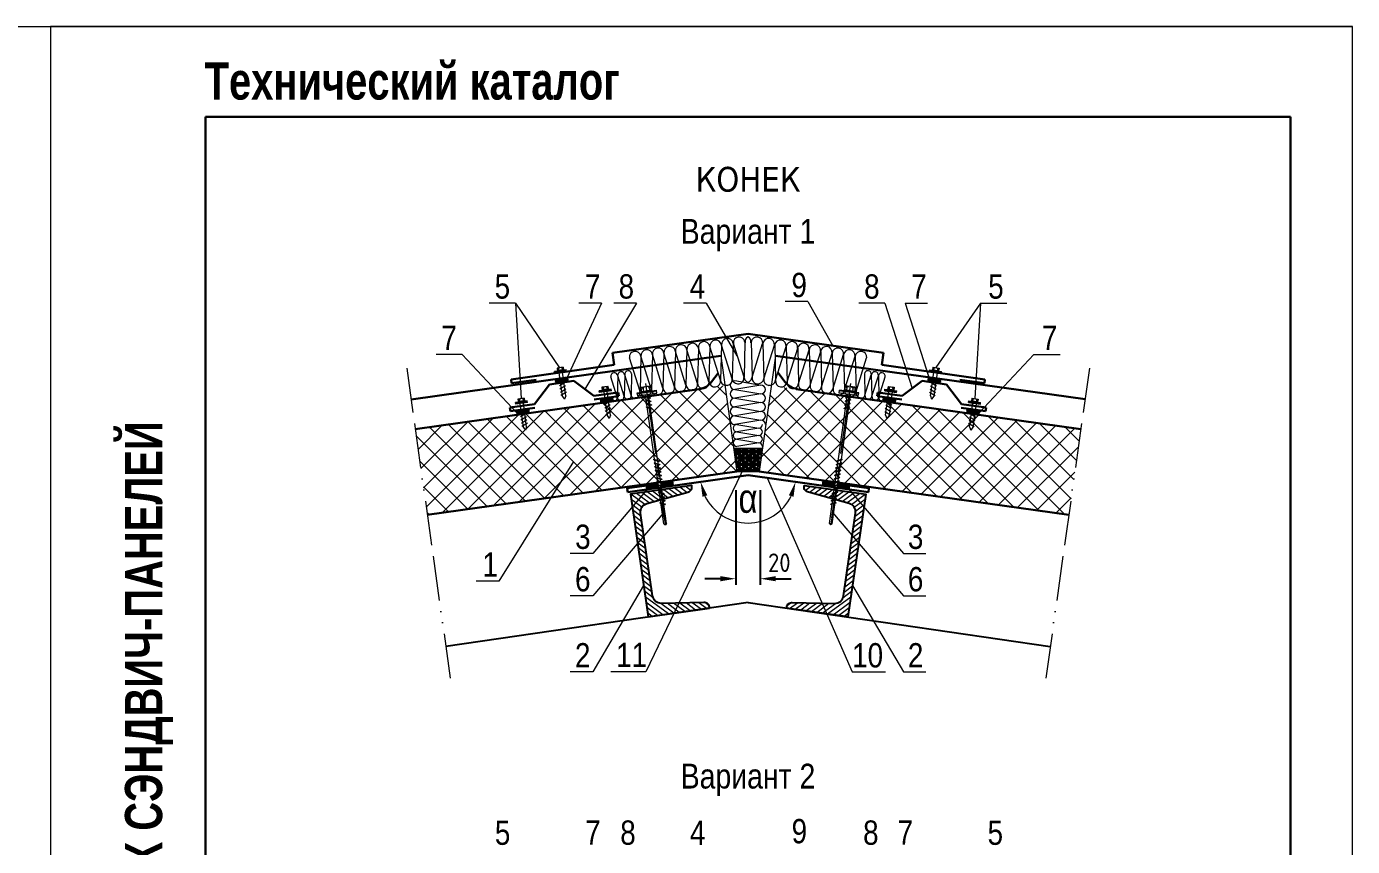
# Model space of a CAD drawing. Extents: x 5821 to 16321, y -13531 to 5774.
# Drawn here: x 7902 to 8971, y -12708 to -12046 of the extents above; entities that cross this region are included whole.
import ezdxf
from ezdxf.enums import TextEntityAlignment as Align

# ---------------------------------------------------------------- set-up
doc = ezdxf.new("R2010")
doc.units = 0
doc.header["$LTSCALE"] = 3
doc.linetypes.add('ACAD_ISO13W100', pattern=[36, 12, -3, 12, -3, 0, -3, 0, -3])
doc.linetypes.add('CENTER2', pattern=[28.575, 19.05, -3.175, 3.175, -3.175])
doc.layers.get('0').update_dxf_attribs({"linetype": 'CONTINUOUS', "lineweight": 30})
doc.layers.get('DEFPOINTS').update_dxf_attribs({"linetype": 'CONTINUOUS'})
for name, color, linetype, lineweight in [('new_fill', 8, 'CONTINUOUS', 13), ('RAZMER', 7, 'CONTINUOUS', 9), ('Нащельники', 1, 'CONTINUOUS', 30), ('Саморезы', 7, 'CONTINUOUS', 13)]:
    doc.layers.add(name, color=color, linetype=linetype, lineweight=lineweight)
doc.layers.add('Прогон', color=7, linetype='CONTINUOUS')
doc.styles.add('ROMANS', font='romans.shx', dxfattribs={"width": 0.85})
doc.styles.get("Standard").update_dxf_attribs({"font": 'TAHOMA.TTF'})
doc.styles.add('style1', font='ARIALN.TTF')
doc.styles.add('style2', font='impact.TTF')
doc.dimstyles.new('5', dxfattribs={"dimscale": 5, "dimtxt": 3, "dimasz": 2.5, "dimexe": 1, "dimexo": 3, "dimgap": 0, "dimtad": 0, "dimdec": 0, "dimzin": 9, "dimdsep": 46, "dimtxsty": 'ROMANS', "dimblk2": 'OBLIQUE', "dimcen": -3, "dimdle": 1.5, "dimclrd": 256, "dimclre": 256, "dimclrt": 256, "dimadec": 0, "dimazin": 0, "dimtfac": 1, "dimtdec": 0, "dimtofl": 0, "dimtmove": 2, "dimatfit": 3, "dimfxl": 0, "dimtvp": 1, "dimtolj": 1, "dimtzin": 9, "dimarcsym": 0})
doc.dimstyles.get("Standard").update_dxf_attribs({"dimscale": 0, "dimtxt": 3, "dimasz": 3, "dimexe": 2.5, "dimexo": 2.5, "dimgap": 1.5, "dimtad": 0, "dimdec": 0, "dimzin": 9, "dimdsep": 46, "dimtxsty": 'ROMANS', "dimcen": -3, "dimdle": 1.25, "dimadec": 0, "dimazin": 0, "dimtfac": 0.75, "dimtdec": 0, "dimtofl": 0, "dimtmove": 2, "dimatfit": 3, "dimfxl": 0, "dimtvp": 1.5, "dimtolj": 1, "dimtzin": 0, "dimarcsym": 0})
pattern_1 = [(0, (422.5248, -19201.2039), (0, 1.25), []), (60, (422.5248, -19201.2039), (-1.08253175, 0.625), []), (120, (422.5248, -19201.2039), (-1.08253175, -0.625), [])]

# ---------------------------------------------------------------- blocks, each defined once
blk = doc.blocks.new('3volna')
at = {"layer": 'new_fill'}
for p, q in [((-2.8, 35.9), (-3.6, 4.3)), ((2.8, 35.9), (3.6, 4.3)), ((-85.7, 24.6), (-86.5, -7.1)), ((-76.2, -5.6), (-85.7, 24.6)), ((-75.4, 26), (-76.2, -5.6)), ((-65.9, -4.2), (-75.4, 26)), ((-65.1, 27.5), (-65.9, -4.2)), ((-55.6, -2.7), (-65.1, 27.5)), ((-54.8, 28.9), (-55.6, -2.7)), ((-45.3, -1.3), (-54.8, 28.9)), ((-44.5, 30.4), (-45.3, -1.3)), ((-35, 0.2), (-44.5, 30.4)), ((-34.2, 31.8), (-35, 0.2)), ((-24.7, 1.6), (-34.2, 31.8)), ((-23.9, 33.3), (-24.7, 1.6)), ((-14.2, 2.9), (-23.7, 33.1)), ((-13.3, 34.6), (-14.2, 2.9)), ((-3.6, 4.3), (-13.1, 34.5)), ((3.6, 4.3), (13.1, 34.5)), ((13.3, 34.6), (14.2, 2.9)), ((14.2, 2.9), (23.7, 33.1)), ((23.9, 33.3), (24.7, 1.6)), ((24.7, 1.6), (34.2, 31.8)), ((34.2, 31.8), (35, 0.2)), ((35, 0.2), (44.5, 30.4)), ((44.5, 30.4), (45.3, -1.3)), ((45.3, -1.3), (54.8, 28.9)), ((54.8, 28.9), (55.6, -2.7)), ((55.6, -2.7), (65.1, 27.5)), ((65.1, 27.5), (65.9, -4.2)), ((65.9, -4.2), (75.4, 26)), ((75.4, 26), (76.2, -5.6)), ((76.2, -5.6), (85.7, 24.6)), ((85.7, 24.6), (86.5, -7.1)), ((-96.8, -8.5), (-106.3, 21.7)), ((-96, 23.1), (-96.8, -8.5)), ((-86.5, -7.1), (-96, 23.1)), ((86.5, -7.1), (96, 23.1)), ((96, 23.1), (96.8, -8.5)), ((96.8, -8.5), (106.3, 21.7)), ((-117.3, -13.5), (-123, 4.8)), ((-116.8, 5.7), (-117.3, -13.5)), ((-111, -12.6), (-116.8, 5.7)), ((-110.5, 6.5), (-111, -12.6)), ((-104.8, -11.7), (-110.5, 6.5)), ((-104.3, 7.4), (-104.8, -11.7)), ((104.3, 7.4), (104.8, -11.7)), ((104.8, -11.7), (110.5, 6.5)), ((110.5, 6.5), (111, -12.6)), ((111, -12.6), (116.8, 5.7)), ((116.8, 5.7), (117.3, -13.5)), ((117.3, -13.5), (123, 4.8))]:
    blk.add_line(p, q, dxfattribs=at)
for centre, radius, start, end in [((-39.3, 31.1), 5.2, 8, 188), ((-29, 32.5), 5.2, 8, 188), ((-18.5, 33.9), 5.2, 8, 188), ((-8, 35.2), 5.2, 8, 188), ((2.5, 36), 5.2, 118.1139, 188), ((-2.5, 36), 5.2, 352, 61.8861), ((8, 35.2), 5.2, 352, 172), ((18.5, 33.9), 5.2, 352, 172), ((29, 32.5), 5.2, 352, 172), ((39.3, 31.1), 5.2, 352, 172), ((-101.2, 22.4), 5.2, 8, 188), ((-90.8, 23.8), 5.2, 8, 188), ((-80.5, 25.3), 5.2, 8, 188), ((-70.2, 26.7), 5.2, 8, 188), ((-59.9, 28.2), 5.2, 8, 188), ((-49.6, 29.6), 5.2, 8, 188), ((49.6, 29.6), 5.2, 352, 172), ((59.9, 28.2), 5.2, 352, 172), ((70.2, 26.7), 5.2, 352, 172), ((80.5, 25.3), 5.2, 352, 172), ((90.8, 23.8), 5.2, 352, 172), ((101.2, 22.4), 5.2, 352, 172), ((-119.9, 5.2), 3.15, 8, 188), ((-113.7, 6.1), 3.15, 8, 188), ((-107.4, 7), 3.15, 8, 188), ((-40.1, -0.6), 5.2, 278, 8), ((-29.8, 0.9), 5.2, 188, 278), ((-29.8, 0.9), 5.2, 278, 8), ((-19.5, 2.3), 5.2, 188, 278), ((-19.3, 2.2), 5.2, 278, 8), ((-9, 3.7), 5.2, 188, 278), ((-8.8, 3.5), 5.2, 278, 8), ((1.5, 5), 5.2, 188, 253.1622), ((-1.5, 5), 5.2, 286.8378, 352), ((8.8, 3.5), 5.2, 172, 262), ((9, 3.7), 5.2, 262, 352), ((19.3, 2.2), 5.2, 172, 262), ((19.5, 2.3), 5.2, 262, 352), ((29.8, 0.9), 5.2, 172, 262), ((29.8, 0.9), 5.2, 262, 352), ((40.1, -0.6), 5.2, 172, 262), ((107.4, 7), 3.15, 352, 172), ((113.7, 6.1), 3.15, 352, 172), ((119.9, 5.2), 3.15, 352, 172), ((-107.9, -12.2), 3.15, 278, 8), ((-101.7, -11.3), 3.15, 188, 278), ((-102, -9.3), 5.2, 278, 8), ((-91.7, -7.8), 5.2, 188, 278), ((-91.7, -7.8), 5.2, 278, 8), ((-81.3, -6.4), 5.2, 188, 278), ((-81.3, -6.4), 5.2, 278, 8), ((-71, -4.9), 5.2, 188, 278), ((-71, -4.9), 5.2, 278, 8), ((-60.7, -3.5), 5.2, 188, 278), ((-60.7, -3.5), 5.2, 278, 8), ((-50.4, -2), 5.2, 188, 278), ((-50.4, -2), 5.2, 278, 8), ((-40.1, -0.6), 5.2, 188, 278), ((40.1, -0.6), 5.2, 262, 352), ((50.4, -2), 5.2, 172, 262), ((50.4, -2), 5.2, 262, 352), ((60.7, -3.5), 5.2, 172, 262), ((60.7, -3.5), 5.2, 262, 352), ((71, -4.9), 5.2, 172, 262), ((71, -4.9), 5.2, 262, 352), ((81.3, -6.4), 5.2, 172, 262), ((81.3, -6.4), 5.2, 262, 352), ((91.7, -7.8), 5.2, 172, 262), ((91.7, -7.8), 5.2, 262, 352), ((102, -9.3), 5.2, 172, 262), ((101.7, -11.3), 3.15, 262, 352), ((107.9, -12.2), 3.15, 172, 262), ((-120.4, -13.9), 3.15, 278, 8), ((-114.2, -13), 3.15, 188, 278), ((-114.2, -13), 3.15, 278, 8), ((-107.9, -12.2), 3.15, 188, 278), ((107.9, -12.2), 3.15, 262, 352), ((114.2, -13), 3.15, 172, 262), ((114.2, -13), 3.15, 262, 352), ((120.4, -13.9), 3.15, 172, 262)]:
    blk.add_arc(centre, radius, start, end, dxfattribs=at)
blk = doc.blocks.new('2volna')
at = {"layer": 'new_fill'}
for p, q in [((-10.6, 51.6), (10.6, 48)), ((10.6, 48), (-10.6, 44.5)), ((-10.6, 44.5), (10.6, 41)), ((10.6, 41), (-10.6, 37.4)), ((-10.6, 37.4), (10.6, 33.9)), ((10.6, 33.9), (-10.6, 30.4)), ((-10.6, 30.4), (10.6, 26.8)), ((10.6, 26.8), (-10.6, 23.3)), ((-10.6, 23.3), (10.6, 19.7)), ((10.6, 19.7), (-10.6, 16.2)), ((-8.8, 16.2), (8.8, 13.3)), ((8.8, 13.3), (-8.8, 10.3)), ((-8.8, 10.3), (8.8, 7.4)), ((8.8, 7.4), (-8.8, 4.4)), ((-8.8, 4.4), (8.8, 1.5)), ((8.8, 1.5), (-8.8, -1.5))]:
    blk.add_line(p, q, dxfattribs=at)
for centre, radius, start, end in [((-10.6, 48), 3.54, 90, 270), ((-10.6, 41), 3.54, 90, 270), ((10.6, 44.5), 3.54, 360, 90), ((10.6, 44.5), 3.54, 270, 0), ((-10.6, 33.9), 3.54, 90, 270), ((10.6, 37.4), 3.54, 360, 90), ((10.6, 37.4), 3.54, 270, 0), ((10.6, 30.4), 3.54, 360, 90), ((-10.6, 26.8), 3.54, 90, 270), ((-10.6, 19.7), 3.54, 90, 270), ((10.6, 30.4), 3.54, 270, 0), ((10.6, 23.3), 3.54, 360, 90), ((10.6, 23.3), 3.54, 270, 0), ((-8.8, 13.3), 2.95, 90, 270), ((8.8, 16.2), 2.95, 270, 0), ((8.8, 10.3), 2.95, 360, 90), ((10.6, 16.2), 3.54, 360, 90), ((-8.8, 7.4), 2.95, 90, 270), ((-8.8, 1.5), 2.95, 90, 270), ((8.8, 10.3), 2.95, 270, 0), ((8.8, 4.4), 2.95, 360, 90), ((8.8, 4.4), 2.95, 270, 0), ((8.8, -1.5), 2.95, 360, 90)]:
    blk.add_arc(centre, radius, start, end, dxfattribs=at)
blk = doc.blocks.new('*X1502')
at = {"color": 0, "linetype": 'Continuous'}
for p, q in [((-389.3, 507.8), (-388.4, 508.7)), ((-388, 504.7), (-384, 508.7)), ((-384.7, 503.6), (-379.6, 508.7)), ((-380.8, 503.1), (-375.2, 508.7)), ((-376.8, 502.6), (-370.8, 508.7)), ((-372.9, 502.1), (-366.4, 508.7)), ((-369, 501.6), (-361.9, 508.7)), ((-365.1, 501.1), (-357.5, 508.7)), ((-361.1, 500.7), (-353.1, 508.7)), ((-357.2, 500.2), (-348.7, 508.7)), ((-353.3, 499.7), (-344.3, 508.7)), ((-349.6, 498.9), (-339.8, 508.7)), ((-347, 497.1), (-339.3, 504.8)), ((-345.5, 494.1), (-339.3, 500.3)), ((-345.3, 489.9), (-339.3, 495.9)), ((-345.3, 485.5), (-339.3, 491.5)), ((-345.3, 481.1), (-339.3, 487.1)), ((-345.3, 476.7), (-339.3, 482.7)), ((-345.3, 472.2), (-339.3, 478.2)), ((-345.3, 467.8), (-339.3, 473.8)), ((-345.3, 463.4), (-339.3, 469.4)), ((-345.3, 459), (-339.3, 465)), ((-345.3, 454.6), (-339.3, 460.6)), ((-345.3, 450.1), (-339.3, 456.1)), ((-345.3, 445.7), (-339.3, 451.7)), ((-345.3, 441.3), (-339.3, 447.3)), ((-345.3, 436.9), (-339.3, 442.9)), ((-345.3, 432.5), (-339.3, 438.5)), ((-345.5, 423.5), (-339.3, 429.6)), ((-345.3, 428.1), (-339.3, 434.1)), ((-364.7, 408.7), (-356, 417.4)), ((-360.3, 408.7), (-350.9, 418)), ((-355.9, 408.7), (-339.3, 425.2)), ((-351.4, 408.7), (-339.3, 420.8)), ((-389.2, 410.7), (-386.3, 413.6)), ((-386.8, 408.7), (-381.3, 414.2)), ((-382.4, 408.7), (-376.2, 414.8)), ((-378, 408.7), (-371.2, 415.5)), ((-373.5, 408.7), (-366.1, 416.1)), ((-369.1, 408.7), (-361.1, 416.7)), ((-347, 408.7), (-339.3, 416.4)), ((-342.6, 408.7), (-339.3, 412))]:
    blk.add_line(p, q, dxfattribs=at)
blk = doc.blocks.new('*D1510')
at = {"layer": 'DEFPOINTS', "color": 0, "transparency": 16777216}
for p in [(8483.6, -12408.2), (8483.6, -12408.2), (8386.5, -12421.9), (8580.6, -12421.9), (8465.8, -12442.6)]:
    blk.add_point(p, dxfattribs=at)
at = {"layer": 'RAZMER', "color": 0, "lineweight": 0, "transparency": 16777216}
blk.add_arc((8483.6, -12408.2), 38.7, 205.8491, 334.1509, dxfattribs=at)
at = {"layer": 'RAZMER', "color": 0, "transparency": 16777216}
for points in [[(8446.9, -12425.7), (8450.7, -12424.5), (8445.3, -12413.6)], [(8516.5, -12424.5), (8520.3, -12425.7), (8521.9, -12413.6)]]:
    blk.add_solid(points, dxfattribs=at)
at = {"layer": 'RAZMER', "color": 0, "transparency": 16777216, "insert": (8483.6, -12427.1), "char_height": 14, "attachment_point": 5, "style": 'ROMANS'}
blk.add_mtext('\\A1;{\\fGreekS|b0|i0|c204|p0;\\H1.667x;a}', dxfattribs=at)
blk = doc.blocks.new('саморез1')
at = {"layer": 'new_fill'}
blk.add_hatch(color=254, dxfattribs=at).paths.add_polyline_path([(-1.2, -4.8), (0, -4.8), (0, 4.8), (-1.2, 4.8)])
at = {"layer": 'Саморезы', "ltscale": 150}
for p, q in [((-3.9, 2.6), (-1.5, 2.6)), ((-3.9, 2.6), (-3.9, -2.4)), ((-2.9, 1.7), (-1.5, 1.7)), ((-1.9, 2.6), (-1.9, -2.4)), ((0, 4.8), (-1.5, 4.8)), ((-1.5, 4.8), (-1.5, -4.8)), ((-1.2, 4.8), (-1.2, -4.8)), ((0, 4.8), (0, -4.8)), ((19.2, 1.4), (0, 1.4)), ((8.4, 2.4), (10.5, -2.4)), ((11.1, 2.4), (13.2, -2.4)), ((13.8, 2.4), (15.9, -2.4)), ((16.4, 2.4), (18.5, -2.4)), ((19.2, 1.4), (21.8, 0)), ((19.2, -1.4), (21.8, 0)), ((-3.9, -2.4), (-1.5, -2.4)), ((-2.9, -1.4), (-1.5, -1.4)), ((0, -4.8), (-1.5, -4.8)), ((0, -1.4), (19.2, -1.4))]:
    blk.add_line(p, q, dxfattribs=at)
for centre, start, end in [((-2.9, 2.7), 182.373, 269.9653), ((-2.9, 0.7), 90.0347, 177.627), ((-2.9, -0.4), 182.373, 269.9653), ((-2.9, -2.4), 90.0347, 177.627)]:
    blk.add_arc(centre, 1, start, end, dxfattribs=at)
blk = doc.blocks.new('саморез4')
at = {"layer": 'new_fill'}
blk.add_hatch(color=254, dxfattribs=at).paths.add_polyline_path([(-2.4, -9.4), (0, -9.4), (0, 9.8), (-2.4, 9.8)])
at = {"layer": 'Саморезы', "ltscale": 150}
for p, q in [((-7.9, 5), (-3.1, 5)), ((-7.9, -5), (-7.9, 5)), ((-5.9, 3.1), (-3.1, 3.1)), ((-3.8, -5), (-3.8, 5)), ((0, 9.8), (-3.1, 9.8)), ((-3.1, -9.4), (-3.1, 9.8)), ((-2.4, -9.4), (-2.4, 9.8)), ((0, -9.4), (0, 9.8)), ((64.9, 1.5), (0, 1.5)), ((1.3, -2.2), (3.4, 2.7)), ((1.9, -2.2), (4, 2.7)), ((3.7, 2.9), (3.4, 2.7)), ((3.7, 2.9), (4, 2.7)), ((4.9, -2.2), (7, 2.7)), ((5.5, -2.2), (7.6, 2.7)), ((7.3, 2.9), (7, 2.7)), ((7.3, 2.9), (7.6, 2.7)), ((8.6, -2.2), (10.7, 2.7)), ((9.2, -2.2), (11.3, 2.7)), ((11, 2.9), (10.7, 2.7)), ((11, 2.9), (11.3, 2.7)), ((12.2, -2.2), (14.3, 2.7)), ((12.8, -2.2), (14.9, 2.7)), ((14.6, 2.9), (14.3, 2.7)), ((14.6, 2.9), (14.9, 2.7)), ((64.9, -2.2), (67, 2.7)), ((65.6, -2.2), (67.7, 2.7)), ((67.3, 2.9), (67, 2.7)), ((130, 1.3), (67.1, 1.3)), ((67.3, 2.9), (67.7, 2.7)), ((68.6, -2.2), (70.7, 2.7)), ((69.2, -2.2), (71.3, 2.7)), ((71, 2.9), (70.7, 2.7)), ((71, 2.9), (71.3, 2.7)), ((72.2, -2.2), (74.3, 2.7)), ((72.8, -2.2), (74.9, 2.7)), ((74.6, 2.9), (74.3, 2.7)), ((74.6, 2.9), (74.9, 2.7)), ((75.8, -2.2), (77.9, 2.7)), ((76.4, -2.2), (78.5, 2.7)), ((78.2, 2.9), (77.9, 2.7)), ((78.2, 2.9), (78.5, 2.7)), ((79.5, -2.2), (81.5, 2.7)), ((80.1, -2.2), (82.2, 2.7)), ((81.9, 2.9), (81.5, 2.7)), ((81.9, 2.9), (82.2, 2.7)), ((83.1, -2.2), (85.2, 2.7)), ((83.7, -2.2), (85.8, 2.7)), ((85.5, 2.9), (85.2, 2.7)), ((85.5, 2.9), (85.8, 2.7)), ((86.7, -2.2), (88.8, 2.7)), ((87.3, -2.2), (89.4, 2.7)), ((89.1, 2.9), (88.8, 2.7)), ((89.1, 2.9), (89.4, 2.7)), ((90.3, -2.2), (92.4, 2.7)), ((90.9, -2.2), (93, 2.7)), ((92.7, 2.9), (92.4, 2.7)), ((92.7, 2.9), (93, 2.7)), ((94, -2.2), (96.1, 2.7)), ((94.6, -2.2), (96.7, 2.7)), ((96.4, 2.9), (96.1, 2.7)), ((96.4, 2.9), (96.7, 2.7)), ((97.6, -2.2), (99.7, 2.7)), ((98.2, -2.2), (100.3, 2.7)), ((100, 2.9), (99.7, 2.7)), ((100, 2.9), (100.3, 2.7)), ((101.2, -2.2), (103.3, 2.7)), ((101.8, -2.2), (103.9, 2.7)), ((103.6, 2.9), (103.3, 2.7)), ((103.6, 2.9), (103.9, 2.7)), ((104.8, -2.2), (106.9, 2.7)), ((105.5, -2.2), (107.6, 2.7)), ((107.2, 2.9), (106.9, 2.7)), ((107.2, 2.9), (107.6, 2.7)), ((108.5, -2.2), (110.6, 2.7)), ((109.1, -2.2), (111.2, 2.7)), ((110.9, 2.9), (110.6, 2.7)), ((110.9, 2.9), (111.2, 2.7)), ((130, 1.3), (131.2, 0)), ((-7.9, -5), (-3.1, -5)), ((-5.9, -3.1), (-3.1, -3.1)), ((0, -9.4), (-3.1, -9.4)), ((64.9, -1.5), (0, -1.5)), ((64.9, -1.5), (0, -1.5)), ((1.6, -2.4), (1.3, -2.2)), ((1.6, -2.4), (1.9, -2.2)), ((5.2, -2.4), (4.9, -2.2)), ((5.2, -2.4), (5.5, -2.2)), ((8.9, -2.4), (8.6, -2.2)), ((8.9, -2.4), (9.2, -2.2)), ((12.5, -2.4), (12.2, -2.2)), ((12.5, -2.4), (12.8, -2.2)), ((65.3, -2.4), (64.9, -2.2)), ((65.3, -2.4), (65.6, -2.2)), ((130, -1.3), (67.1, -1.3)), ((68.9, -2.4), (68.6, -2.2)), ((68.9, -2.4), (69.2, -2.2)), ((72.5, -2.4), (72.2, -2.2)), ((72.5, -2.4), (72.8, -2.2)), ((76.1, -2.4), (75.8, -2.2)), ((76.1, -2.4), (76.4, -2.2)), ((79.8, -2.4), (79.5, -2.2)), ((79.8, -2.4), (80.1, -2.2)), ((83.4, -2.4), (83.1, -2.2)), ((83.4, -2.4), (83.7, -2.2)), ((87, -2.4), (86.7, -2.2)), ((87, -2.4), (87.3, -2.2)), ((90.6, -2.4), (90.3, -2.2)), ((90.6, -2.4), (90.9, -2.2)), ((94.3, -2.4), (94, -2.2)), ((94.3, -2.4), (94.6, -2.2)), ((97.9, -2.4), (97.6, -2.2)), ((97.9, -2.4), (98.2, -2.2)), ((101.5, -2.4), (101.2, -2.2)), ((101.5, -2.4), (101.8, -2.2)), ((105.1, -2.4), (104.8, -2.2)), ((105.1, -2.4), (105.5, -2.2)), ((108.8, -2.4), (108.5, -2.2)), ((108.8, -2.4), (109.1, -2.2)), ((130, -1.3), (131.2, 0))]:
    blk.add_line(p, q, dxfattribs=at)
at = {"layer": 'Саморезы'}
for p, q in [((67.1, 1.3), (64.9, 1.5)), ((67.1, -1.3), (64.9, -1.5))]:
    blk.add_line(p, q, dxfattribs=at)
at = {"layer": 'Саморезы', "ltscale": 150}
for centre, radius, start, end in [((-5.9, 5.1), 2, 182.373, 269.9653), ((-5.9, 1.1), 2, 90.0347, 177.627), ((80.3, 1057.7), 1058.9, 271.592, 272.7554), ((-5.9, -1.1), 2, 182.373, 269.9653), ((-5.9, -5.1), 2, 90.0347, 177.627)]:
    blk.add_arc(centre, radius, start, end, dxfattribs=at)
blk = doc.blocks.new('*D1511')
at = {"layer": 'DEFPOINTS', "color": 0, "transparency": 16777216}
for p in [(8473.7, -12405.3), (8493.5, -12405.3), (8493.5, -12491.8)]:
    blk.add_point(p, dxfattribs=at)
at = {"layer": 'RAZMER', "lineweight": -2, "transparency": 16777216}
for p, q in [((8473.7, -12420.3), (8473.7, -12496.8)), ((8493.5, -12420.3), (8493.5, -12496.8)), ((8461.2, -12491.8), (8448.7, -12491.8)), ((8506, -12491.8), (8518.5, -12491.8))]:
    blk.add_line(p, q, dxfattribs=at)
at = {"layer": 'RAZMER', "transparency": 16777216}
for points in [[(8461.2, -12489.7), (8461.2, -12493.9), (8473.7, -12491.8)], [(8506, -12489.7), (8506, -12493.9), (8493.5, -12491.8)]]:
    blk.add_solid(points, dxfattribs=at)
at = {"layer": 'RAZMER', "transparency": 16777216, "insert": (8508.8, -12478.9), "char_height": 15, "attachment_point": 5, "style": 'ROMANS'}
blk.add_mtext('\\A1;20', dxfattribs=at)
blk = doc.blocks.new('_OBLIQUE')
at = {"color": 0, "linetype": 'ByBlock'}
blk.add_line((-0.5, -0.5), (0.5, 0.5), dxfattribs=at)

msp = doc.modelspace()

# ---------------------------------------------------------------- hatches: boundary and pattern name
at = {"layer": 'new_fill'}
h = msp.add_hatch(dxfattribs=at)
h.set_pattern_fill('NET3', color=256, scale=10, style=0)
h.set_pattern_definition(pattern_1)
h.paths.add_polyline_path([(8330.73, -12330.42), (8329.31, -12330.62, 0.7824442), (8329.79, -12334.09), (8331.22, -12333.89)])
h.paths.add_polyline_path([(8334.89, -12329.84), (8330.73, -12330.42), (8331.22, -12333.89), (8335.38, -12333.3)])
h.paths.add_polyline_path([(8336.92, -12329.55), (8334.89, -12329.84), (8335.38, -12333.3), (8337.4, -12333.02, 0.7824442)])
h = msp.add_hatch(dxfattribs=at)
h.set_pattern_fill('NET3', color=256, scale=10, style=0)
h.set_pattern_definition(pattern_1)
h.paths.add_polyline_path([(8632.31, -12329.71), (8630.29, -12329.43, 0.7552167), (8629.78, -12333.02), (8631.81, -12333.3)])
h.paths.add_polyline_path([(8631.81, -12333.3), (8635.97, -12333.89), (8636.47, -12330.29), (8632.31, -12329.71)])
h.paths.add_polyline_path([(8635.97, -12333.89), (8637.39, -12334.09, 0.7552167), (8637.9, -12330.5), (8636.47, -12330.29)])
h = msp.add_hatch(dxfattribs=at)
h.set_pattern_fill('ANSI37', color=256, scale=100, style=0)
h.set_pattern_definition([(45, (-2110.37, -16121.571), (-8.838835, 8.838835), []), (135, (-2110.37, -16121.571), (-8.838835, -8.838835), [])])
h.paths.add_polyline_path([(8215.19, -12371.04), (8224.93, -12440.36), (8412.14, -12414.05), (8402.4, -12344.73)])
h.paths.add_polyline_path([(8464.93, -12335.94), (8454.5, -12337.41, -0.4142136), (8448.62, -12332.98, -0.3152325), (8445.91, -12338.3, -0.115968), (8444.63, -12338.79), (8402.4, -12344.73), (8412.14, -12414.05), (8474.68, -12405.26), (8474.47, -12403.78, -0.2496117), (8474.16, -12401.58)])
h.paths.add_polyline_path([(8492.71, -12403.85, -0.1585576), (8492.82, -12405.3), (8555.04, -12414.05), (8564.79, -12344.73), (8522.55, -12338.79, -0.115968), (8521.27, -12338.3, -0.0937768), (8519.76, -12337.09), (8519.58, -12338.38), (8502.25, -12335.94)])
h.paths.add_polyline_path([(8555.04, -12414.05), (8742.26, -12440.36), (8752, -12371.04), (8564.79, -12344.73)])
h = msp.add_hatch(dxfattribs=at)
h.set_pattern_fill('NET3', color=256, scale=10, style=0)
h.set_pattern_definition(pattern_1)
h.paths.add_polyline_path([(8367.42, -12346.11), (8365.6, -12346.37, 0.7824442), (8366.09, -12349.83), (8367.9, -12349.58)])
h.paths.add_polyline_path([(8367.9, -12349.58), (8372.06, -12348.99), (8371.57, -12345.53), (8367.42, -12346.11)])
h.paths.add_polyline_path([(8373.21, -12345.3), (8371.57, -12345.53), (8372.06, -12348.99), (8373.7, -12348.76, 0.7824442)])
h = msp.add_hatch(dxfattribs=at)
h.set_pattern_fill('NET3', color=256, scale=10, style=0)
h.set_pattern_definition(pattern_1)
h.paths.add_polyline_path([(8595.61, -12345.53), (8593.97, -12345.3, 0.7824442), (8593.49, -12348.76), (8595.12, -12348.99)])
h.paths.add_polyline_path([(8599.77, -12346.11), (8595.61, -12345.53), (8595.12, -12348.99), (8599.28, -12349.58)])
h.paths.add_polyline_path([(8601.59, -12346.37), (8599.77, -12346.11), (8599.28, -12349.58), (8601.1, -12349.83, 0.7824442)])
h = msp.add_hatch(dxfattribs=at)
h.set_pattern_fill('NET3', color=256, scale=10, style=0)
h.set_pattern_definition(pattern_1)
h.paths.add_polyline_path([(8299.8, -12355.62), (8297.98, -12355.87, 0.7824442), (8298.47, -12359.34), (8300.28, -12359.08)])
h.paths.add_polyline_path([(8304.44, -12358.5), (8303.95, -12355.03), (8299.8, -12355.62), (8300.28, -12359.08)])
h.paths.add_polyline_path([(8305.59, -12354.8), (8303.95, -12355.03), (8304.44, -12358.5), (8306.08, -12358.27, 0.7824442)])
h = msp.add_hatch(dxfattribs=at)
h.set_pattern_fill('NET3', color=256, scale=10, style=0)
h.set_pattern_definition(pattern_1)
h.paths.add_polyline_path([(8663.23, -12355.03), (8661.59, -12354.8, 0.7824442), (8661.11, -12358.27), (8662.74, -12358.5)])
h.paths.add_polyline_path([(8667.39, -12355.62), (8663.23, -12355.03), (8662.74, -12358.5), (8666.9, -12359.08)])
h.paths.add_polyline_path([(8669.2, -12355.87), (8667.39, -12355.62), (8666.9, -12359.08), (8668.72, -12359.34, 0.7824442)])
h = msp.add_hatch(dxfattribs=at)
h.set_pattern_fill('ESCHER', color=256, scale=5, style=0)
h.set_pattern_definition([(60, (3888.22, -15615.8375), (-6, -1e-09), [5.5, -0.5]), (180, (3888.22, -15615.8375), (3, -5.1961524), [5.5, -0.5]), (300, (3888.22, -15615.8375), (6, -1e-09), [5.5, -0.5]), (60, (3888.72, -15615.8375), (-6, -1e-09), [1, -5]), (300, (3888.72, -15615.8375), (6, -1e-09), [1, -5]), (60, (3887.97, -15615.4045), (-6, -1e-09), [1, -5]), (180, (3887.97, -15615.4045), (3, -5.1961524), [1, -5]), (300, (3887.97, -15616.2705), (6, -1e-09), [1, -5]), (180, (3887.97, -15616.2705), (3, -5.1961524), [1, -5]), (60, (3886.22, -15615.8375), (-6, -1e-09), [1, -5]), (300, (3886.22, -15615.8375), (6, -1e-09), [1, -5]), (60, (3889.22, -15617.5695), (-6, -1e-09), [1, -5]), (180, (3889.22, -15617.5695), (3, -5.1961524), [1, -5]), (300, (3889.22, -15614.1054), (6, -1e-09), [1, -5]), (180, (3889.22, -15614.1054), (3, -5.1961524), [1, -5]), (0, (3889.22, -15614.9714), (-3, 5.1961524), [3.5, -2.5]), (0, (3889.22, -15616.7035), (-3, 5.1961524), [3.5, -2.5]), (120, (3888.47, -15614.5384), (-6, 1e-09), [3.5, -2.5]), (120, (3886.97, -15615.4045), (-6, 1e-09), [3.5, -2.5]), (240, (3886.97, -15616.2705), (3, -5.1961524), [3.5, -2.5]), (240, (3888.47, -15617.1365), (3, -5.1961524), [3.5, -2.5])])
h.paths.add_polyline_path([(8495.16, -12386.39), (8472.02, -12386.39), (8474.68, -12405.28), (8492.51, -12405.26)])
h = msp.add_hatch(dxfattribs=at)
h.set_pattern_fill('NET3', color=256, scale=10, style=0)
h.set_pattern_definition([(0, (-3474.4692, -15615.8375), (0, 1.25), []), (60, (-3474.4692, -15615.8375), (-1.08253175, 0.625), []), (120, (-3474.4692, -15615.8375), (-1.08253175, -0.625), [])])
h.paths.add_polyline_path([(8410.44, -12416.1), (8410.59, -12415.83), (8411.34, -12416.04), (8411.08, -12414.2), (8401.31, -12415.57), (8401.89, -12419.73), (8411.67, -12418.36), (8411.41, -12416.53), (8410.65, -12416.32)])
h.paths.add_polyline_path([(8422.97, -12412.53), (8413.58, -12413.85), (8414.34, -12414.05), (8414.56, -12414.27), (8414.41, -12414.55), (8413.25, -12414.23), (8413.58, -12416.65), (8414.75, -12416.96), (8414.97, -12417.18), (8414.82, -12417.46), (8413.65, -12417.14), (8413.78, -12418.06), (8423.56, -12416.69)])
h = msp.add_hatch(dxfattribs=at)
h.set_pattern_fill('NET3', color=256, scale=10, style=0)
h.set_pattern_definition([(180, (20441.6554, -15615.8375), (0, 1.25), []), (120, (20441.6554, -15615.8375), (1.08253175, 0.625), []), (60, (20441.6554, -15615.8375), (1.08253175, -0.625), [])])
h.paths.add_polyline_path([(8556.75, -12416.1), (8556.6, -12415.83), (8555.84, -12416.04), (8556.1, -12414.2), (8565.88, -12415.57), (8565.29, -12419.73), (8555.52, -12418.36), (8555.77, -12416.53), (8556.53, -12416.32)])
h.paths.add_polyline_path([(8544.21, -12412.53), (8553.6, -12413.85), (8552.84, -12414.05), (8552.63, -12414.27), (8552.78, -12414.55), (8553.94, -12414.23), (8553.6, -12416.65), (8552.43, -12416.96), (8552.22, -12417.18), (8552.37, -12417.46), (8553.53, -12417.14), (8553.4, -12418.06), (8543.63, -12416.69)])

# ---------------------------------------------------------------- linework, layer by layer
at = {"color": 1}
for p, q in [((8046.09, -12119.09), (8921.09, -12119.09)), ((8046.09, -12119.09), (8046.09, -13531.24)), ((8921.09, -12119.09), (8921.09, -13481.24))]:
    msp.add_line(p, q, dxfattribs=at)
for p, q in [((8461.57, -12312.03), (8211.83, -12347.13)), ((8505.63, -12311.91), (8755.38, -12347.01)), ((8454.09, -12333.03), (8459.47, -12325.88)), ((8513.3, -12332.89), (8507.88, -12325.76)), ((8444.19, -12338.86), (8215.19, -12371.04)), ((8522.55, -12338.79), (8752, -12371.04)), ((8474.68, -12405.26), (8224.93, -12440.36)), ((8492.51, -12405.26), (8742.26, -12440.36))]:
    msp.add_line(p, q)
for centre, start, end in [((8442.11, -12324), 278, 323), ((8525.24, -12323.8), 217.27826, 262.27826)]:
    msp.add_arc(centre, 15, start, end)
at = {"layer": 'new_fill'}
for p, q in [((8472.02, -12386.39), (8495.16, -12386.39)), ((8474.57, -12405.28), (8492.51, -12405.26))]:
    msp.add_line(p, q, dxfattribs=at)
at = {"layer": 'RAZMER'}
for p, q in [((7921.09, -12046.24), (8971.09, -12046.24)), ((8296.03, -12269.44), (8274.93, -12269.44)), ((8296.03, -12269.44), (8331.45, -12321.57)), ((8296.03, -12269.44), (8300.56, -12346.48)), ((8365.29, -12269.39), (8337.51, -12329.87)), ((8365.29, -12269.39), (8347.07, -12269.39)), ((8393.59, -12269.39), (8351.96, -12338.8)), ((8393.59, -12269.39), (8375.37, -12269.39)), ((8449.77, -12269.44), (8431.55, -12269.44)), ((8449.77, -12269.44), (8474.48, -12312.09)), ((8531.83, -12268.21), (8513.61, -12268.21)), ((8531.83, -12268.21), (8552.03, -12303.89)), ((8593.99, -12269.44), (8572.9, -12269.44)), ((8593.99, -12269.44), (8616, -12338.22)), ((8610.24, -12269.39), (8628.46, -12269.39)), ((8610.24, -12269.39), (8629.41, -12329.3)), ((8671.16, -12269.44), (8634.98, -12321.47)), ((8671.16, -12269.44), (8666.63, -12346.48)), ((8671.16, -12269.44), (8692.25, -12269.44)), ((8253.08, -12310.94), (8231.98, -12310.94)), ((8297.46, -12358.3), (8253.08, -12310.94)), ((8461.57, -12312.03), (8474.68, -12405.26)), ((8505.63, -12311.91), (8492.51, -12405.26)), ((8669.73, -12358.3), (8714.11, -12310.94)), ((8714.11, -12310.94), (8735.21, -12310.94)), ((8484.59, -12393.34), (8401.26, -12567.01)), ((8342.83, -12397.28), (8282.62, -12493.78)), ((8401.89, -12419.73), (8401.31, -12415.57)), ((8423.56, -12416.69), (8422.97, -12412.53)), ((8498.99, -12410.41), (8567.59, -12567.01)), ((8543.63, -12416.69), (8544.21, -12412.53)), ((8565.29, -12419.73), (8565.88, -12415.57)), ((8404.52, -12417.23), (8358.31, -12471.38)), ((8562.67, -12417.23), (8608.88, -12471.38)), ((8415.58, -12438.5), (8358.31, -12505.61)), ((8551.61, -12438.5), (8608.88, -12505.61)), ((8358.31, -12471.38), (8340.09, -12471.38)), ((8608.88, -12471.38), (8627.1, -12471.38)), ((8282.62, -12493.78), (8264.4, -12493.78)), ((8399.4, -12497.35), (8358.31, -12567.01)), ((8567.79, -12497.35), (8608.88, -12567.01)), ((8358.31, -12505.61), (8340.09, -12505.61)), ((8608.88, -12505.61), (8627.1, -12505.61)), ((8358.31, -12567.01), (8340.09, -12567.01)), ((8401.26, -12567.01), (8372.84, -12567.01)), ((8567.59, -12567.01), (8594.51, -12567.01)), ((8608.88, -12567.01), (8627.1, -12567.01))]:
    msp.add_line(p, q, dxfattribs=at)
at = {"layer": 'RAZMER', "linetype": 'ACAD_ISO13W100'}
for p, q in [((8208.29, -12321.97), (8244.55, -12579.97)), ((8758.9, -12321.97), (8722.64, -12579.97))]:
    msp.add_line(p, q, dxfattribs=at)
at = {"layer": 'RAZMER', "linetype": 'CENTER2'}
for p, q in [((8400.93, -12334.24), (8416.18, -12442.8)), ((8566.26, -12334.24), (8551, -12442.8))]:
    msp.add_line(p, q, dxfattribs=at)
at = {"layer": 'RAZMER'}
for points in [[(6871.09, -12046.24), (7921.09, -12046.24), (7921.09, -13531.24), (6871.09, -13531.24)], [(8971.09, -12046.24), (7921.09, -12046.24), (7921.09, -13531.24), (8971.09, -13531.24)]]:
    msp.add_lwpolyline(points, close=True, dxfattribs=at)
for centre, radius, start, end in [((8336.73, -12331.35), 1.8, 291.91761, 84.08239), ((8630.55, -12331.29), 1.89, 97.87857, 246.12143), ((8329.98, -12332.3), 1.8, 111.91761, 264.08239), ((8637.13, -12332.22), 1.89, 277.87857, 66.12143), ((8366.27, -12348.04), 1.8, 111.91761, 264.08239), ((8373.03, -12347.09), 1.8, 291.91761, 84.08239), ((8594.16, -12347.09), 1.8, 95.91761, 248.08239), ((8600.91, -12348.04), 1.8, 275.91761, 68.08239), ((8298.65, -12357.54), 1.8, 111.91761, 264.08239), ((8305.41, -12356.59), 1.8, 291.91761, 84.08239), ((8661.78, -12356.59), 1.8, 95.91761, 248.08239), ((8668.53, -12357.54), 1.8, 275.91761, 68.08239)]:
    msp.add_arc(centre, radius, start, end, dxfattribs=at)
at = {"layer": 'Нащельники'}
for p, q in [((8483.59, -12294.27), (8374.32, -12309.63)), ((8483.59, -12294.27), (8592.87, -12309.63)), ((8375.68, -12319.33), (8292.5, -12331.03)), ((8375.68, -12319.33), (8374.32, -12309.63)), ((8591.51, -12319.33), (8592.87, -12309.63)), ((8591.51, -12319.33), (8674.69, -12331.03)), ((8292.5, -12331.03), (8292.94, -12334.14)), ((8292.94, -12334.14), (8312.74, -12331.36)), ((8323.4, -12334.99), (8311.36, -12350.96)), ((8343.2, -12332.2), (8323.4, -12334.99)), ((8343.2, -12332.2), (8359.17, -12344.24)), ((8623.98, -12332.2), (8608.01, -12344.24)), ((8623.98, -12332.2), (8643.79, -12334.99)), ((8643.79, -12334.99), (8655.83, -12350.96)), ((8674.25, -12334.14), (8654.45, -12331.36)), ((8674.69, -12331.03), (8674.25, -12334.14)), ((8674.69, -12331.03), (8674.25, -12334.14)), ((8311.36, -12350.96), (8291.56, -12353.74)), ((8359.17, -12344.24), (8378.98, -12341.46)), ((8359.59, -12347.21), (8379.4, -12344.43)), ((8379.4, -12344.43), (8378.98, -12341.46)), ((8587.79, -12344.43), (8588.21, -12341.46)), ((8607.59, -12347.21), (8587.79, -12344.43)), ((8608.01, -12344.24), (8588.21, -12341.46)), ((8655.83, -12350.96), (8675.63, -12353.74)), ((8291.97, -12356.72), (8291.56, -12353.74)), ((8311.78, -12353.93), (8291.97, -12356.72)), ((8655.41, -12353.93), (8675.21, -12356.72)), ((8675.21, -12356.72), (8675.63, -12353.74)), ((8483.59, -12408.25), (8386.55, -12421.89)), ((8483.59, -12408.25), (8580.64, -12421.89)), ((8405.91, -12415.98), (8386.11, -12418.77)), ((8386.11, -12418.77), (8386.55, -12421.89)), ((8386.25, -12419.81), (8386.55, -12421.89)), ((8561.27, -12415.98), (8581.08, -12418.77)), ((8581.08, -12418.77), (8580.64, -12421.89))]:
    msp.add_line(p, q, dxfattribs=at)
at = {"layer": 'Прогон'}
for q in [(8239.83, -12546.37), (8727.36, -12546.37)]:
    msp.add_line((8483.59, -12510.92), q, dxfattribs=at)
at = {"layer": 'Прогон', "linetype": 'Continuous'}
for points in [[(8452.55, -12515.44), (8452.41, -12514.45, 0.4142136), (8447.87, -12511.07), (8413.77, -12511.73, -0.3791009), (8406.68, -12505.74), (8396.95, -12438.84, -0.3791009), (8402.04, -12431.08), (8434.92, -12422, 0.4142136), (8438.3, -12417.47), (8438.16, -12416.48), (8388.68, -12423.68), (8403.07, -12522.63)], [(8514.63, -12515.44), (8514.78, -12514.45, -0.4142136), (8519.31, -12511.07), (8553.42, -12511.73, 0.3791009), (8560.51, -12505.74), (8570.24, -12438.84, 0.3791009), (8565.15, -12431.08), (8532.26, -12422, -0.4142136), (8528.88, -12417.47), (8529.03, -12416.48), (8578.51, -12423.68), (8564.11, -12522.63)]]:
    msp.add_lwpolyline(points, format="xyb", close=True, dxfattribs=at)

# ---------------------------------------------------------------- block references
at = {"layer": 'new_fill', "xscale": 0.900000000000091, "yscale": 0.900000000000091, "zscale": 0.900000000000091}
msp.add_blockref('3volna', (8483.59, -12333.14), dxfattribs=at)
at = {"layer": 'new_fill', "yscale": 0.81, "zscale": 0.81}
for p, xscale, rotation in [((8402.17, -12343.13), 0.81, 278), ((8565.01, -12343.13), -0.81, 82.00000000000003)]:
    msp.add_blockref('саморез4', p, dxfattribs=dict(at, xscale=xscale, rotation=rotation))
at = {"layer": 'new_fill'}
msp.add_blockref('2volna', (8483.42, -12383.59), dxfattribs=at)
at = {"layer": 'new_fill', "extrusion": (0, 0, -1), "zscale": -1, "rotation": 351.7255804210739}
msp.add_blockref('*X1502', (-8126.07, -12975.91), dxfattribs=at)
at = {"layer": 'new_fill', "linetype": 'Continuous', "extrusion": (0, 0, -1), "xscale": -1, "zscale": -1, "rotation": 8.274419578926091}
msp.add_blockref('*X1502', (-8841.11, -12975.91), dxfattribs=at)
at = {"layer": 'RAZMER', "rotation": 278}
for p in [(8332.48, -12325.41), (8368.61, -12340.9), (8300.99, -12350.4)]:
    msp.add_blockref('саморез1', p, dxfattribs=at)
at = {"layer": 'RAZMER', "xscale": -1, "rotation": 82.00000000000003}
for p in [(8634.71, -12325.41), (8598.58, -12340.9), (8666.2, -12350.4)]:
    msp.add_blockref('саморез1', p, dxfattribs=at)

# ---------------------------------------------------------------- texts
msp.add_text('КОНЕК', height=20).set_placement((8483.59, -12179.49), align=Align.CENTER)
at = {"style": 'style1'}
for s, height, p in [('Вариант 1', 20, (8483.59, -12221.54)), ('11', 19.612, (8389.68, -12563.12)), ('Вариант 2', 20, (8483.59, -12661.08))]:
    msp.add_text(s, height=height, dxfattribs=at).set_placement(p, align=Align.CENTER)
for s, height, p in [('9', 19.61, (8518.6, -12264.59)), ('5', 19.61, (8279.24, -12265.82)), ('7', 19.61, (8352.06, -12265.77)), ('8', 19.61, (8379.21, -12265.77)), ('4', 19.61, (8436.55, -12265.82)), ('8', 19.61, (8577.21, -12265.82)), ('7', 19.61, (8615.22, -12265.77)), ('5', 19.61, (8677.28, -12265.82)), ('7', 19.61, (8236.29, -12307.32)), ('7', 19.61, (8720.5, -12307.32)), ('3', 19.61, (8344.15, -12467.76)), ('3', 19.61, (8612.5, -12467.76)), ('1', 19.61, (8269.39, -12490.16)), ('6', 19.61, (8344.06, -12501.99)), ('6', 19.61, (8612.5, -12501.99)), ('2', 19.61, (8344.01, -12563.38)), ('10', 19.612, (8567.54, -12563.38)), ('2', 19.61, (8612.5, -12563.38)), ('5', 19.61, (8279.41, -12706.52)), ('7', 19.61, (8352.23, -12706.47)), ('8', 19.61, (8380.53, -12706.47)), ('4', 19.61, (8436.71, -12706.52)), ('9', 19.61, (8518.76, -12705.29)), ('8', 19.61, (8576.4, -12706.47)), ('7', 19.61, (8604.24, -12706.47)), ('5', 19.61, (8676.79, -12706.52))]:
    msp.add_text(s, height=height, dxfattribs=at).set_placement(p)
at = {"layer": 'new_fill', "style": 'style2'}
msp.add_text('Технический каталог', height=30, dxfattribs=at).set_placement((8045.3, -12105.19))
msp.add_text('4. УЗЛЫ КРЕПЛЕНИЯ КРОВЕЛЬНЫХ СЭНДВИЧ-ПАНЕЛЕЙ', height=30, rotation=90, dxfattribs=at).set_placement((8011.09, -12825.17), align=Align.CENTER)

# ---------------------------------------------------------------- dimensions: what is measured, and where the dimension line sits
at = {"layer": 'RAZMER'}
dim = msp.add_angular_dim_2l(base=(8465.83, -12442.61), line1=((8483.59, -12408.25), (8386.55, -12421.89)), line2=((8483.59, -12408.25), (8580.64, -12421.89)), text='{\\fGreekS|b0|i0|c204|p0;\\H1.667x;a}', dimstyle='Standard', override={"dimscale": 1, "dimtxt": 14, "dimasz": 12, "dimlwd": 0}, dxfattribs=at)
dim.commit()
dim.dimension.update_dxf_attribs({"geometry": '*D1510', "text_midpoint": (8483.59, -12427.14), "dimtype": 162})
dim = msp.add_linear_dim(base=(8493.51, -12491.78), p1=(8473.68, -12405.26), p2=(8493.51, -12405.26), dimstyle='5', dxfattribs=at)
dim.commit()
dim.dimension.update_dxf_attribs({"geometry": '*D1511', "text_midpoint": (8508.82, -12478.93), "dimtype": 160})

doc.saveas('drawing.dxf')
